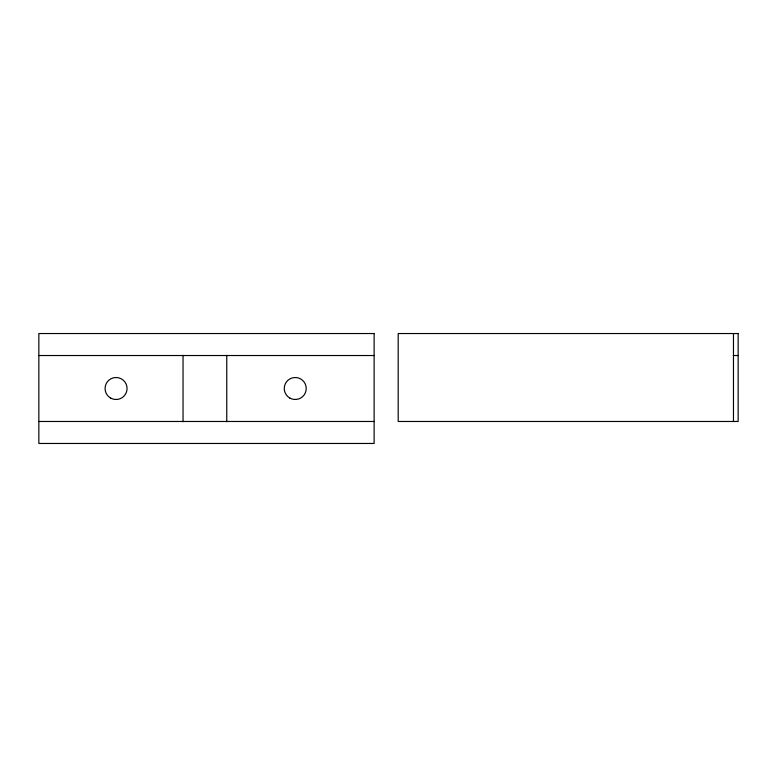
<?xml version="1.0" encoding="UTF-8"?>
<svg xmlns="http://www.w3.org/2000/svg" width="777" height="777" viewBox="0 0 777 777"><rect width="100%" height="100%" fill="white"/><g stroke="black" fill="none" stroke-linecap="round" stroke-linejoin="round"><path stroke-width="1.17" d="M38.85 355.526L374.125 355.526M733.313 355.526L738.15 355.526M38.85 421.474L374.125 421.474M733.469 333.537L733.469 421.474M226.767 355.293L226.767 421.707M183.042 355.293L183.042 421.707M374.125 333.537L38.85 333.537L38.85 443.463L374.125 443.463L374.125 333.537M738.15 333.537L398.193 333.537L398.193 421.474L738.15 421.474L738.15 333.537M110.567 398.018A10.995 10.995 0 0 0 127.059 388.5A10.995 10.995 0 0 0 110.567 378.982A10.995 10.995 0 0 0 110.567 398.018M289.753 398.018A10.995 10.995 0 0 0 306.235 388.5A10.995 10.995 0 0 0 289.753 378.982A10.995 10.995 0 0 0 289.753 398.018"/></g></svg>
